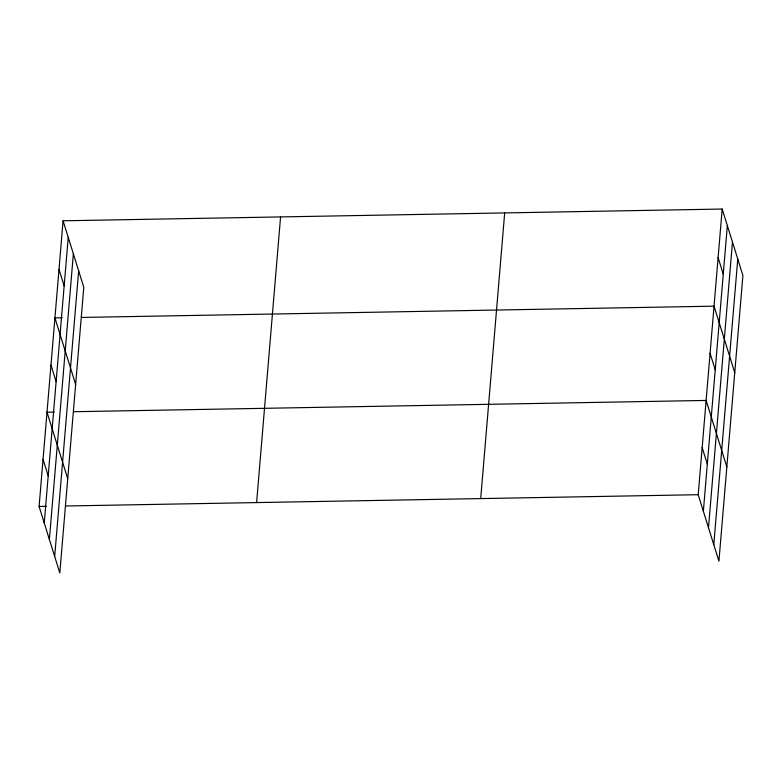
<?xml version="1.0" encoding="UTF-8"?>
<svg xmlns="http://www.w3.org/2000/svg" width="782" height="782" viewBox="0 0 782 782"><rect width="100%" height="100%" fill="white"/><g stroke="black" fill="none" stroke-linecap="round" stroke-linejoin="round"><path stroke-width="1.17" d="M63.078 220.798L83.791 287.297L59.813 572.962L39.1 506.462L63.078 220.798L722.187 209.038L742.9 275.538L718.922 561.202L698.209 494.703L722.187 209.038M44.251 522.992L68.23 237.327M49.383 539.482L73.361 253.818M54.672 556.471L78.659 270.807M256.604 502.582L280.582 216.917M480.705 498.584L504.683 212.919M703.36 511.242L727.338 225.568M708.492 527.733L732.47 242.058M713.78 544.722L737.768 259.047M62.179 317.795L54.926 317.922L75.639 384.421M81.514 317.443L714.034 306.163L734.748 372.662M54.261 412.065L47.018 412.192L67.721 478.692M73.596 411.723L706.117 400.433L726.83 466.932M39.1 506.462L46.353 506.335M65.688 505.993L698.209 494.703M718.111 257.601L723.262 274.13M710.076 353.298L715.227 369.837M702.168 447.568L707.309 464.107M59.002 269.36L64.153 285.889M50.967 365.057L56.118 381.587M43.059 459.327L48.21 475.857"/></g></svg>
